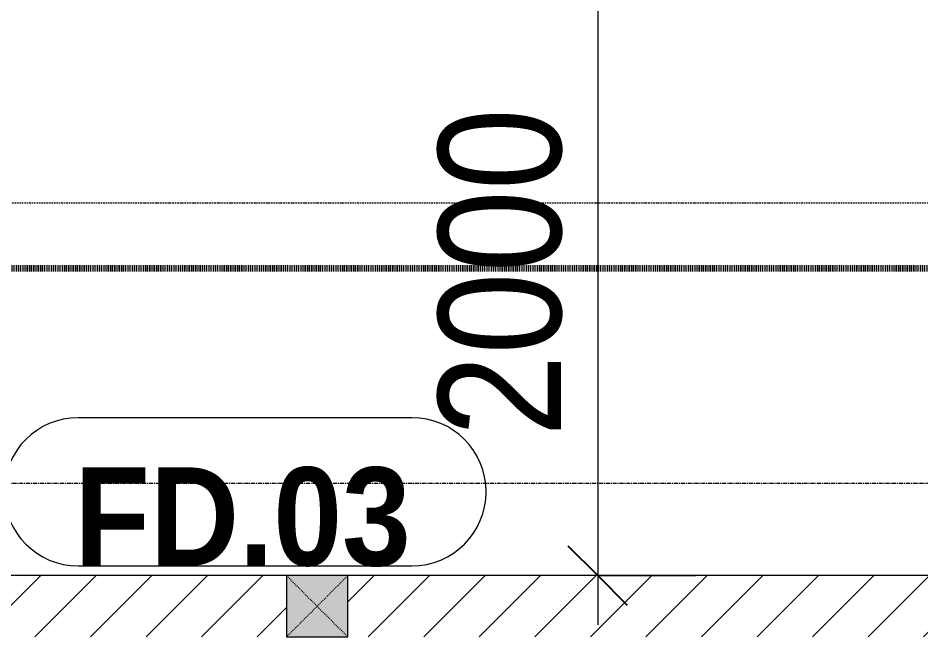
# Model space of a CAD drawing. Header units: millimetres. Extents: x 1591 to 240306, y -15958 to 82755.
# Drawn here: x 96779 to 99721, y 33337 to 35354 of the extents above; entities that cross this region are included whole.
import ezdxf

# ---------------------------------------------------------------- set-up
doc = ezdxf.new("R2010")
doc.units = ezdxf.units.MM
for name, pattern in [('1 NÉT CALL OUT', [6, 3, -3]), ('Dash', [6, 3, -3]), ('Dash Dot 3_16_', [7.9375, 4.7625, -1.5875, 0, -1.5875]), ('Grid Line', [22.225, 12.7, -3.175, 3.175, -3.175])]:
    doc.linetypes.add(name, pattern=pattern)
for name, color, linetype, lineweight in [('A-ANNO-DIMS', 211, 'Continuous', 9), ('A-ANNO-DIMS-160', 211, 'Continuous', 9), ('A-DETL-1', 90, '1 NÉT CALL OUT', 100), ('A-DOOR-IDEN', 31, 'Continuous', 9), ('A-WALL-3', 113, 'Continuous', 18), ('A-WALL-PATT-2', 111, 'Continuous', 9), ('G-ANNO-SYMB-1', 111, 'Dash Dot 3_16_', 18), ('S-COLS', 52, 'Continuous', 9), ('S-COLS-5', 52, 'Continuous', 18), ('S-COLS-HDLN', 52, 'Dash', 9), ('S-GRID-1', 1, 'Grid Line', 9)]:
    doc.layers.add(name, color=color, linetype=linetype, lineweight=lineweight)
doc.styles.add('Arial_B_3', font='arialbd_0.ttf', dxfattribs={"width": 0.9, "height": 320})
doc.styles.add('UTM Avo', font='UTM Avo.ttf', dxfattribs={"width": 0.9, "height": 400})
doc.dimstyles.new('1_Dim_chi_tiet_2_5', dxfattribs={"dimscale": 304.8, "dimtxt": 399.720379, "dimasz": 0.629921, "dimexe": 0.524934, "dimexo": 0.0625, "dimgap": 0.052493, "dimtad": 1, "dimdec": 0, "dimrnd": 5, "dimzin": 0, "dimdsep": 46, "dimtxsty": 'UTM Avo', "dimblk1": 'OBLIQUE', "dimblk2": 'OBLIQUE', "dimsah": 1, "dimcen": 0.09, "dimdle": 0.524934, "dimazin": 0, "dimtfac": 1, "dimtdec": 4, "dimtix": 1, "dimtmove": 0, "dimatfit": 3, "dimfxl": 1.049869, "dimfxlon": 1, "dimtvp": 1, "dimtolj": 1, "dimtzin": 0, "dimarcsym": 2})

# ---------------------------------------------------------------- blocks, each defined once
blk = doc.blocks.new('G1_SOF - BO TRU - 200x200-3054293-TKCS_MB TẦNG 3-4')
at = {"layer": 'S-COLS'}
blk.add_hatch(color=256, dxfattribs=at).paths.add_polyline_path([(100, -100), (100, 100), (-100, 100), (-100, -100)])
at = {"layer": 'S-COLS-5'}
for p, q in [((100, 100), (-100, 100)), ((-100, 100), (-100, -100)), ((100, -100), (100, 100)), ((-100, -100), (100, -100))]:
    blk.add_line(p, q, dxfattribs=at)
at = {"layer": 'S-COLS-HDLN'}
for p, q in [((100, 100), (-100, -100)), ((-100, 100), (100, -100))]:
    blk.add_line(p, q, dxfattribs=at)
blk = doc.blocks.new('DIMBLOCK167-TKCS_MB TẦNG 3-4')
at = {"layer": 'A-ANNO-DIMS-160'}
for p, q in [((98667.9, 35697.4), (98667.9, 33376.9)), ((98987.9, 35537.4), (98507.9, 35537.4)), ((98667.9, 35537.4), (98987.9, 35537.4)), ((98987.9, 33536.9), (98507.9, 33536.9)), ((98667.9, 33536.9), (98987.9, 33536.9))]:
    blk.add_line(p, q, dxfattribs=at)
at = {"layer": 'A-ANNO-DIMS-160', "lineweight": 25}
for p, q in [((98667.9, 35537.4), (98571.9, 35633.4)), ((98667.9, 35537.4), (98763.9, 35441.4)), ((98667.9, 33536.9), (98571.9, 33632.9)), ((98667.9, 33536.9), (98763.9, 33440.9))]:
    blk.add_line(p, q, dxfattribs=at)
at = {"layer": 'A-ANNO-DIMS-160', "color": 0, "insert": (98148.2, 33989.4), "char_height": 400, "width": 1314.636, "attachment_point": 1, "rotation": 90, "line_spacing_factor": 1.110334, "style": 'UTM Avo'}
blk.add_mtext('2000', dxfattribs=at)
blk = doc.blocks.new('_Oblique')
at = {"color": 0, "linetype": 'ByBlock', "lineweight": -2}
blk.add_line((-0.5, -0.5), (0.5, 0.5), dxfattribs=at)
blk = doc.blocks.new('STN_Door Tag - STN_Door Tag-1788670-TKCS_MB TẦNG 3-4')
at = {"layer": 'A-DOOR-IDEN'}
for p, q in [((-3.37, 1.495), (3.431, 1.495)), ((-3.37, -1.524), (3.431, -1.524))]:
    blk.add_line(p, q, dxfattribs=at)
for centre, start, end in [((-3.37, -0.015), 90, 270), ((3.431, -0.015), 270, 90)]:
    blk.add_arc(centre, 1.509, start, end, dxfattribs=at)

msp = doc.modelspace()

# ---------------------------------------------------------------- hatches: boundary and pattern name
at = {"layer": 'A-WALL-PATT-2'}
h = msp.add_hatch(dxfattribs=at)
h.set_pattern_fill('FP_1', color=256, style=0, pattern_type=2)
h.set_pattern_definition([(45, (11001.35, 0), (-90.50967, 90.50967), [])])
h.paths.add_polyline_path([(102578.9, 33336.9), (102578.9, 33536.9), (102428.9, 33536.9), (102428.9, 33336.9)])
h.paths.add_polyline_path([(101338.9, 33336.9), (101338.9, 33536.9), (97853.6, 33536.9), (97853.6, 33336.9), (100968.6, 33336.9)])
h.paths.add_polyline_path([(96878.9, 33336.9), (97653.6, 33336.9), (97653.6, 33536.9), (96248.9, 33536.9), (96248.9, 33336.9), (96778.9, 33336.9)])
h.paths.add_polyline_path([(95258.9, 33336.9), (95258.9, 33536.9), (94728.9, 33536.9), (94728.9, 33336.9)])

# ---------------------------------------------------------------- linework, layer by layer
at = {"layer": 'A-DETL-1'}
msp.add_line((111823.9, 34537.4), (93683.9, 34537.4), dxfattribs=at)
at = {"layer": 'A-WALL-3'}
for p, q in [((97653.6, 33536.9), (96248.9, 33536.9)), ((101338.9, 33536.9), (97853.6, 33536.9))]:
    msp.add_line(p, q, dxfattribs=at)
at = {"layer": 'G-ANNO-SYMB-1'}
msp.add_line((39749.2, 34751.5), (145928.2, 34751.5), dxfattribs=at)
at = {"layer": 'S-GRID-1'}
for p, q in [((139245.7, 33836.9), (45492.6, 33836.9)), ((137213.7, 33536.9), (47524.6, 33536.9))]:
    msp.add_line(p, q, dxfattribs=at)

# ---------------------------------------------------------------- block references
at = {"layer": 'A-DOOR-IDEN', "xscale": 159.9999999999999, "yscale": 159.9999999999999, "zscale": 159.9999999999999}
msp.add_blockref('STN_Door Tag - STN_Door Tag-1788670-TKCS_MB TẦNG 3-4', (97514, 33812.4), dxfattribs=at)
at = {"layer": 'S-COLS'}
msp.add_blockref('G1_SOF - BO TRU - 200x200-3054293-TKCS_MB TẦNG 3-4', (97753.6, 33436.9), dxfattribs=at)

# ---------------------------------------------------------------- texts
at = {"layer": 'A-DOOR-IDEN', "insert": (97510.8, 33727), "char_height": 320, "width": 1124.64, "attachment_point": 5, "line_spacing_factor": 0.936439, "style": 'Arial_B_3'}
msp.add_mtext('\\pt7.2,14.4,21.6,28.8,36,43.2,50.4,57.6,64.8,72,79.2,86.4,93.6,100.8,108,115.2,122.4,129.6,136.8,144,151.2,158.4,165.6,172.8,180,187.2,194.4,201.6,208.8,216,223.2,230.4;FD.03', dxfattribs=at)

# ---------------------------------------------------------------- dimensions: what is measured, and where the dimension line sits
at = {"layer": 'A-ANNO-DIMS'}
dim = msp.add_linear_dim(base=(98667.8502, 33536.936), p1=(98987.8502, 35537.3629), p2=(98987.8502, 33536.936), angle=90, dimstyle='1_Dim_chi_tiet_2_5', override={"dimpost": '<>', "dimfxl": 2000.426822}, dxfattribs=at)
dim.commit()
dim.dimension.update_dxf_attribs({"geometry": 'DIMBLOCK167-TKCS_MB TẦNG 3-4', "text_midpoint": (98444.8581, 34537.1494)})

doc.saveas('drawing.dxf')
